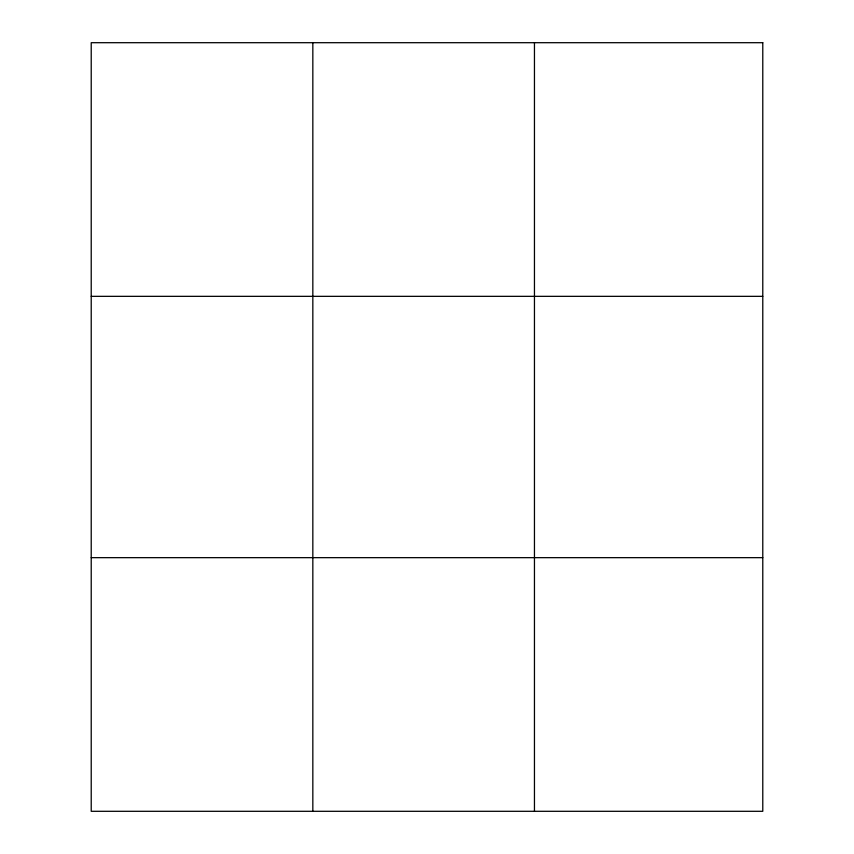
<?xml version="1.0" encoding="UTF-8"?>
<svg xmlns="http://www.w3.org/2000/svg" width="854" height="854" viewBox="0 0 854 854"><rect width="100%" height="100%" fill="white"/><g stroke="black" fill="none" stroke-linecap="round" stroke-linejoin="round"><path stroke-width="1.28" d="M312.831 811.3L312.831 42.7M534.455 811.3L534.455 42.7M91.218 296.338L762.782 296.338M91.218 557.662L762.782 557.662M762.782 42.7L762.782 811.3L91.218 811.3L91.218 42.7L762.782 42.7"/></g></svg>
